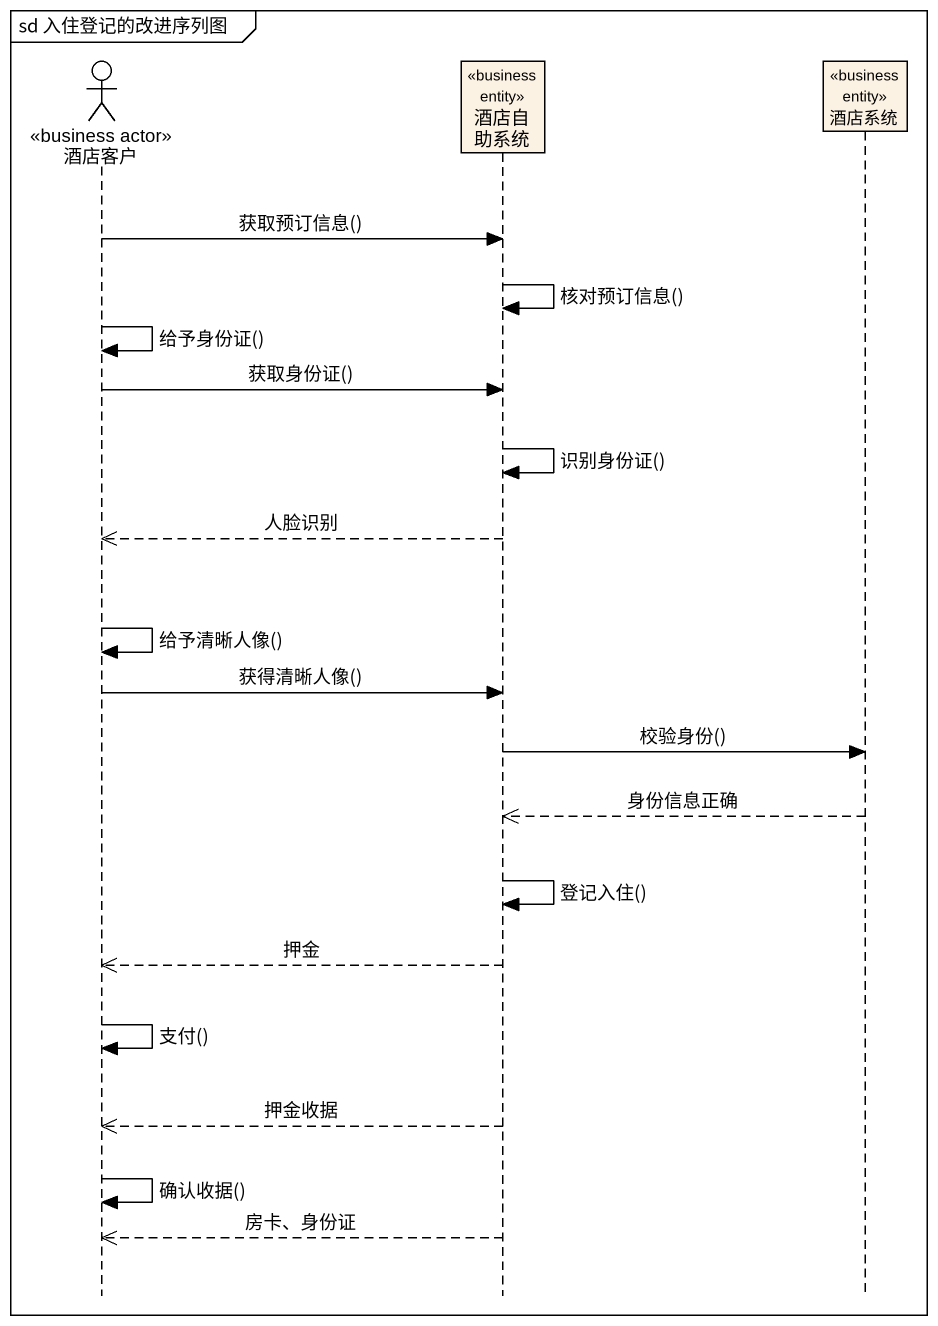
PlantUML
@startuml
mainframe sd 入住登记的改进序列图
hide footbox
actor 酒店客户 <<business actor>>
participant 酒店自助系统 <<business entity>>
participant 酒店系统 <<business entity>>

酒店客户 -> 酒店自助系统 : 获取预订信息()
酒店自助系统 -> 酒店自助系统 : 核对预订信息()
酒店客户 -> 酒店客户 : 给予身份证()
酒店客户 -> 酒店自助系统 : 获取身份证()
酒店自助系统 -> 酒店自助系统 : 识别身份证()
酒店自助系统 -->> 酒店客户 : 人脸识别
酒店客户 -> 酒店客户 : 给予清晰人像()
酒店客户 -> 酒店自助系统 : 获得清晰人像()
酒店自助系统 -> 酒店系统 : 校验身份()
酒店系统 -->> 酒店自助系统 : 身份信息正确
酒店自助系统 -> 酒店自助系统 : 登记入住()
酒店自助系统 -->> 酒店客户 : 押金
酒店客户 -> 酒店客户 : 支付()
酒店自助系统 -->> 酒店客户 : 押金收据
酒店客户 -> 酒店客户 : 确认收据()
酒店自助系统 -->> 酒店客户 : 房卡、身份证
@enduml
